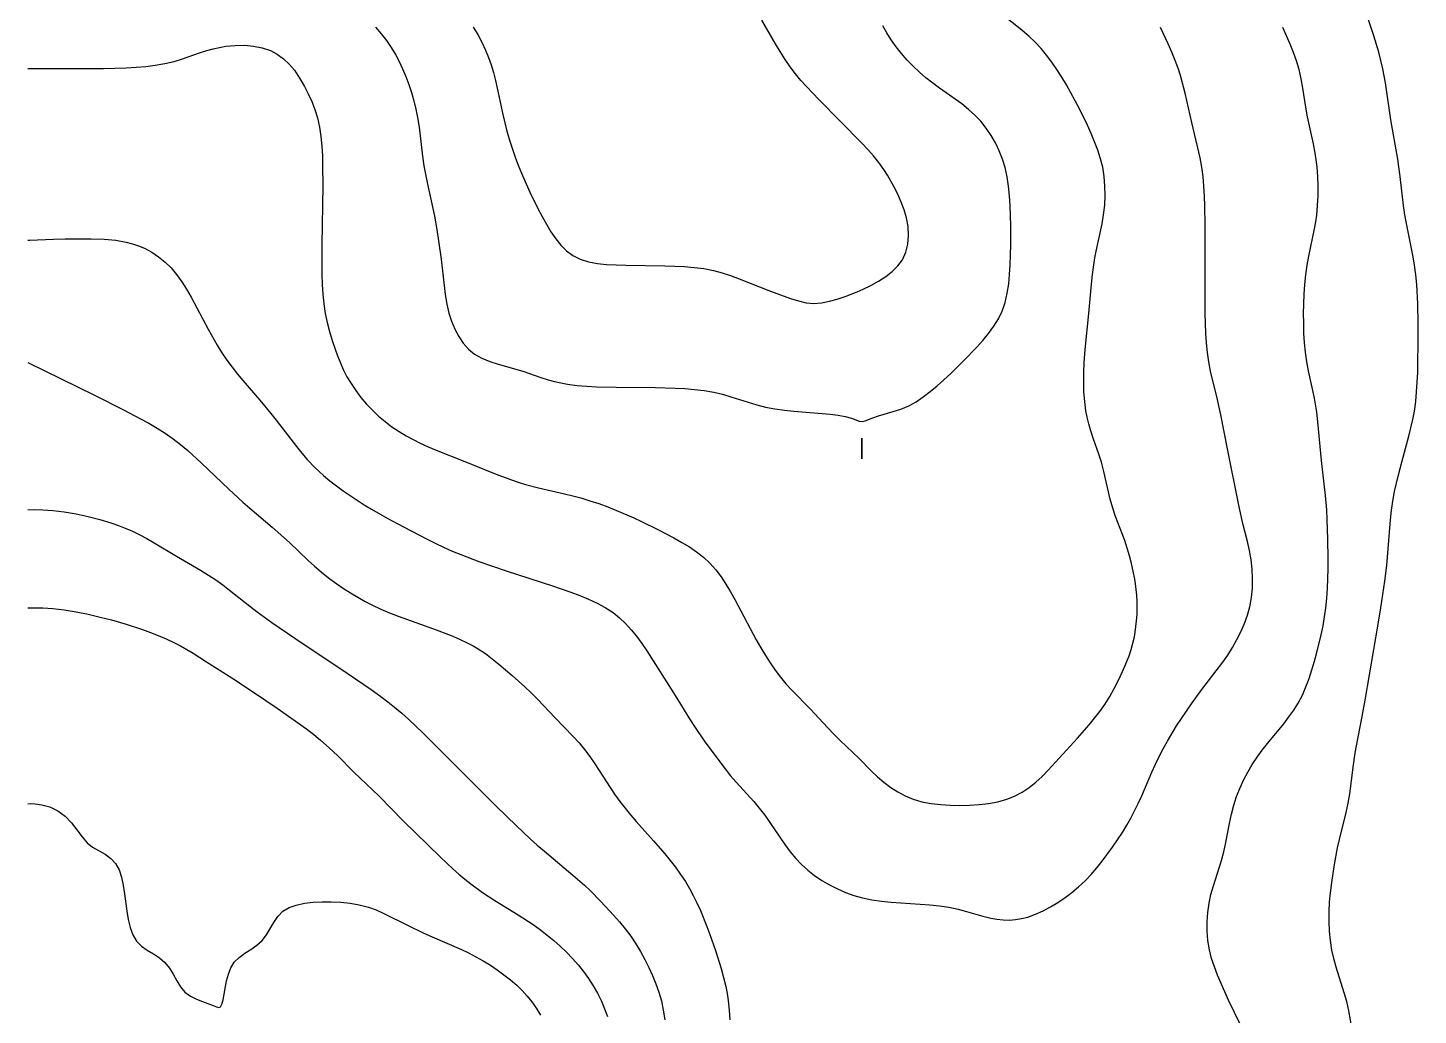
# Model space of a CAD drawing. Header units: metres. Extents: x 560466 to 562029, y 8123360 to 8125060.
# Drawn here: x 560466.3 to 560820.7, y 8123956.1 to 8124207.9 of the extents above; entities that cross this region are included whole.
import ezdxf

# ---------------------------------------------------------------- set-up
doc = ezdxf.new("R2010")
doc.units = ezdxf.units.M
doc.header["$MEASUREMENT"] = 0
doc.layers.add('Unknown_Line_Type', color=7, linetype='Continuous')

msp = doc.modelspace()

# ---------------------------------------------------------------- linework, layer by layer
at = {"layer": 'Unknown_Line_Type', "color": 18, "true_color": 0x000000}
for points in [[(560466.34, 8124197.5, 4120), (560479.01, 8124197.45, 4120), (560485.64, 8124197.49, 4120), (560491.44, 8124197.66, 4120), (560493.92, 8124197.81, 4120), (560496.39, 8124198.02, 4120), (560498.84, 8124198.32, 4120), (560501.25, 8124198.73, 4120), (560503.63, 8124199.29, 4120), (560505.73, 8124199.93, 4120), (560509.88, 8124201.39, 4120), (560511.97, 8124202.07, 4120), (560513.58, 8124202.51, 4120), (560515.2, 8124202.88, 4120), (560516.83, 8124203.15, 4120), (560519.21, 8124203.37, 4120), (560521.56, 8124203.4, 4120), (560523.87, 8124203.21, 4120), (560526.1, 8124202.77, 4120), (560528.2, 8124202.04, 4120), (560529.92, 8124201.11, 4120), (560531.51, 8124199.93, 4120), (560532.96, 8124198.56, 4120), (560534.27, 8124197.02, 4120), (560535.19, 8124195.72, 4120), (560536.03, 8124194.34, 4120), (560536.82, 8124192.92, 4120), (560537.8, 8124191, 4120), (560538.71, 8124189.03, 4120), (560539.52, 8124187.01, 4120), (560540.18, 8124184.94, 4120), (560540.7, 8124182.57, 4120), (560541.05, 8124180.14, 4120), (560541.27, 8124177.68, 4120), (560541.4, 8124175.19, 4120), (560541.47, 8124172.68, 4120), (560541.49, 8124167.64, 4120), (560541.29, 8124152.5, 4120), (560541.27, 8124147.47, 4120), (560541.31, 8124144.96, 4120), (560541.39, 8124142.46, 4120), (560541.53, 8124139.97, 4120), (560541.76, 8124137.5, 4120), (560542.11, 8124135.05, 4120), (560542.59, 8124132.73, 4120), (560543.19, 8124130.43, 4120), (560543.87, 8124128.16, 4120), (560544.63, 8124125.91, 4120), (560545.24, 8124124.23, 4120), (560545.9, 8124122.58, 4120), (560546.74, 8124120.73, 4120), (560547.68, 8124118.92, 4120), (560548.71, 8124117.17, 4120), (560549.92, 8124115.36, 4120), (560551.23, 8124113.62, 4120), (560552.64, 8124111.95, 4120), (560554.14, 8124110.36, 4120), (560555.73, 8124108.87, 4120), (560557.4, 8124107.46, 4120), (560559.15, 8124106.14, 4120), (560560.97, 8124104.91, 4120), (560562.72, 8124103.85, 4120), (560564.52, 8124102.87, 4120), (560566.36, 8124101.95, 4120), (560568.36, 8124101.05, 4120), (560570.38, 8124100.21, 4120), (560578.56, 8124096.99, 4120), (560585.03, 8124094.36, 4120), (560589.35, 8124092.69, 4120), (560591.54, 8124091.94, 4120), (560593.17, 8124091.44, 4120), (560596.47, 8124090.57, 4120), (560603.11, 8124089.07, 4120), (560605.21, 8124088.56, 4120), (560607.3, 8124088, 4120), (560609.59, 8124087.31, 4120), (560611.86, 8124086.55, 4120), (560614.11, 8124085.72, 4120), (560616.34, 8124084.84, 4120), (560620.61, 8124082.99, 4120), (560622.73, 8124082.01, 4120), (560626.9, 8124079.97, 4120), (560630.99, 8124077.82, 4120), (560632.98, 8124076.68, 4120), (560634.92, 8124075.5, 4120), (560636.78, 8124074.23, 4120), (560638.55, 8124072.87, 4120), (560640.18, 8124071.38, 4120), (560641.65, 8124069.72, 4120), (560643, 8124067.93, 4120), (560644.24, 8124066.05, 4120), (560645.41, 8124064.1, 4120), (560646.54, 8124062.09, 4120), (560651.97, 8124051.83, 4120), (560653.11, 8124049.81, 4120), (560654.29, 8124047.82, 4120), (560655.5, 8124045.94, 4120), (560656.77, 8124044.11, 4120), (560658.11, 8124042.34, 4120), (560659.52, 8124040.63, 4120), (560661.01, 8124039, 4120), (560665.68, 8124034.27, 4120), (560670.22, 8124029.38, 4120), (560671.75, 8124027.77, 4120), (560673.34, 8124026.2, 4120), (560678.17, 8124021.6, 4120), (560681.29, 8124018.47, 4120), (560682.88, 8124016.95, 4120), (560684.51, 8124015.52, 4120), (560686.24, 8124014.21, 4120), (560688.05, 8124013.05, 4120), (560689.95, 8124012.04, 4120), (560691.92, 8124011.23, 4120), (560694.2, 8124010.57, 4120), (560696.56, 8124010.13, 4120), (560698.97, 8124009.84, 4120), (560701.41, 8124009.68, 4120), (560703.87, 8124009.63, 4120), (560706.33, 8124009.68, 4120), (560708.77, 8124009.83, 4120), (560711.19, 8124010.11, 4120), (560713.55, 8124010.55, 4120), (560715.83, 8124011.21, 4120), (560717.81, 8124012.02, 4120), (560719.7, 8124013.03, 4120), (560721.51, 8124014.21, 4120), (560723.22, 8124015.54, 4120), (560724.85, 8124017, 4120), (560726.4, 8124018.57, 4120), (560733.87, 8124026.8, 4120), (560736.79, 8124030.14, 4120), (560738.19, 8124031.84, 4120), (560739.54, 8124033.57, 4120), (560740.8, 8124035.36, 4120), (560742.05, 8124037.38, 4120), (560743.21, 8124039.46, 4120), (560744.29, 8124041.57, 4120), (560745.3, 8124043.72, 4120), (560746.19, 8124045.72, 4120), (560746.99, 8124047.75, 4120), (560747.51, 8124049.34, 4120), (560747.96, 8124050.96, 4120), (560748.32, 8124052.6, 4120), (560748.53, 8124053.8, 4120), (560748.89, 8124056.64, 4120), (560749.01, 8124058.29, 4120), (560749.06, 8124059.94, 4120), (560749.02, 8124061.6, 4120), (560748.92, 8124063.25, 4120), (560748.61, 8124066.12, 4120), (560748.43, 8124067.34, 4120), (560748.06, 8124069.34, 4120), (560747.61, 8124071.32, 4120), (560747.09, 8124073.28, 4120), (560746.5, 8124075.23, 4120), (560745.86, 8124077.14, 4120), (560743.5, 8124083.31, 4120), (560742.8, 8124085.37, 4120), (560742.16, 8124087.7, 4120), (560740.57, 8124094.77, 4120), (560739.95, 8124097.1, 4120), (560739.29, 8124099.16, 4120), (560737.83, 8124103.26, 4120), (560737.15, 8124105.33, 4120), (560736.7, 8124106.94, 4120), (560736.31, 8124108.56, 4120), (560736, 8124110.2, 4120), (560735.68, 8124112.61, 4120), (560735.49, 8124115.05, 4120), (560735.41, 8124117.5, 4120), (560735.42, 8124119.97, 4120), (560735.53, 8124122.44, 4120), (560735.82, 8124125.83, 4120), (560736.75, 8124135.03, 4120), (560737.41, 8124142.48, 4120), (560737.67, 8124144.95, 4120), (560737.99, 8124147.41, 4120), (560738.28, 8124149.18, 4120), (560738.61, 8124150.95, 4120), (560740.11, 8124157.9, 4120), (560740.5, 8124160.22, 4120), (560740.77, 8124162.64, 4120), (560740.88, 8124165.07, 4120), (560740.84, 8124167.5, 4120), (560740.64, 8124169.91, 4120), (560740.25, 8124172.29, 4120), (560739.7, 8124174.48, 4120), (560739, 8124176.64, 4120), (560738.19, 8124178.77, 4120), (560737.3, 8124180.89, 4120), (560736.35, 8124183, 4120), (560734.31, 8124187.17, 4120), (560732.14, 8124191.29, 4120), (560731, 8124193.31, 4120), (560729.82, 8124195.3, 4120), (560728.58, 8124197.25, 4120), (560727.31, 8124199.09, 4120), (560725.96, 8124200.86, 4120), (560724.54, 8124202.57, 4120), (560723.03, 8124204.19, 4120), (560721.43, 8124205.72, 4120), (560719.74, 8124207.18, 4120), (560712.78, 8124212.8, 4120)], [(560804.29, 8123950.09, 4135), (560802.95, 8123957.29, 4135), (560802.43, 8123959.67, 4135), (560801.83, 8123961.86, 4135), (560799.79, 8123968.38, 4135), (560799.17, 8123970.56, 4135), (560798.66, 8123972.76, 4135), (560798.27, 8123975.16, 4135), (560798.03, 8123977.58, 4135), (560797.93, 8123980.03, 4135), (560797.93, 8123982.48, 4135), (560798.05, 8123984.94, 4135), (560798.2, 8123986.62, 4135), (560798.61, 8123990, 4135), (560799.3, 8123994.58, 4135), (560800.13, 8123998.81, 4135), (560800.6, 8124000.92, 4135), (560802.31, 8124007.85, 4135), (560802.81, 8124010.17, 4135), (560803.22, 8124012.6, 4135), (560804.15, 8124019.95, 4135), (560804.49, 8124022.41, 4135), (560804.82, 8124024.38, 4135), (560806.34, 8124032.28, 4135), (560807.1, 8124036.46, 4135), (560810.46, 8124055.84, 4135), (560811.16, 8124060.03, 4135), (560812.13, 8124066.75, 4135), (560812.62, 8124070.76, 4135), (560813, 8124075.02, 4135), (560813.59, 8124082.46, 4135), (560813.86, 8124084.92, 4135), (560814.27, 8124087.67, 4135), (560814.65, 8124089.64, 4135), (560815.54, 8124093.56, 4135), (560816.55, 8124097.46, 4135), (560818.27, 8124103.78, 4135), (560818.8, 8124105.89, 4135), (560819.28, 8124108.01, 4135), (560819.68, 8124110.15, 4135), (560820.02, 8124112.59, 4135), (560820.26, 8124115.06, 4135), (560820.42, 8124117.53, 4135), (560820.53, 8124120.02, 4135), (560820.59, 8124122.51, 4135), (560820.65, 8124127.5, 4135), (560820.63, 8124132.49, 4135), (560820.52, 8124137.48, 4135), (560820.27, 8124142.44, 4135), (560820.05, 8124144.91, 4135), (560819.75, 8124147.36, 4135), (560819.39, 8124149.5, 4135), (560817.64, 8124158.01, 4135), (560817.26, 8124160.14, 4135), (560816.9, 8124162.59, 4135), (560816.07, 8124169.97, 4135), (560815.75, 8124172.42, 4135), (560815.45, 8124174.41, 4135), (560813.71, 8124184.41, 4135), (560812.33, 8124193.87, 4135), (560811.66, 8124197.4, 4135), (560811.16, 8124199.52, 4135), (560810.6, 8124201.63, 4135), (560809.35, 8124205.82, 4135), (560807.45, 8124211.43, 4135)], [(560466.34, 8124153.75, 4125), (560466.8, 8124153.72, 4125), (560472.86, 8124153.97, 4125), (560475.89, 8124154.06, 4125), (560479.17, 8124154.1, 4125), (560482.52, 8124154.08, 4125), (560485.78, 8124153.95, 4125), (560488.8, 8124153.68, 4125), (560491.4, 8124153.23, 4125), (560492.99, 8124152.81, 4125), (560494.54, 8124152.28, 4125), (560496.04, 8124151.65, 4125), (560497.91, 8124150.65, 4125), (560499.67, 8124149.47, 4125), (560501.33, 8124148.14, 4125), (560502.85, 8124146.65, 4125), (560504.27, 8124144.95, 4125), (560505.57, 8124143.12, 4125), (560506.78, 8124141.2, 4125), (560507.94, 8124139.21, 4125), (560512.34, 8124131.04, 4125), (560514.61, 8124126.99, 4125), (560515.82, 8124125.01, 4125), (560517.1, 8124123.09, 4125), (560518.39, 8124121.32, 4125), (560519.75, 8124119.6, 4125), (560521.15, 8124117.91, 4125), (560525.46, 8124112.92, 4125), (560528.3, 8124109.55, 4125), (560529.63, 8124107.87, 4125), (560534.85, 8124101.1, 4125), (560536.19, 8124099.45, 4125), (560537.57, 8124097.84, 4125), (560539.58, 8124095.72, 4125), (560540.63, 8124094.71, 4125), (560541.72, 8124093.73, 4125), (560543.35, 8124092.37, 4125), (560545.02, 8124091.06, 4125), (560546.74, 8124089.81, 4125), (560548.49, 8124088.59, 4125), (560552.07, 8124086.25, 4125), (560553.9, 8124085.14, 4125), (560557.94, 8124082.85, 4125), (560562.04, 8124080.65, 4125), (560568.13, 8124077.46, 4125), (560570.11, 8124076.46, 4125), (560572.28, 8124075.44, 4125), (560574.48, 8124074.48, 4125), (560576.7, 8124073.57, 4125), (560581.25, 8124071.84, 4125), (560588.28, 8124069.44, 4125), (560600.05, 8124065.6, 4125), (560604.7, 8124063.98, 4125), (560606.99, 8124063.12, 4125), (560609.23, 8124062.2, 4125), (560611.41, 8124061.19, 4125), (560613.5, 8124060.07, 4125), (560615.47, 8124058.78, 4125), (560617.12, 8124057.46, 4125), (560618.65, 8124055.99, 4125), (560620.09, 8124054.41, 4125), (560621.44, 8124052.73, 4125), (560622.78, 8124050.89, 4125), (560624.05, 8124048.99, 4125), (560631.34, 8124037.65, 4125), (560634.99, 8124031.7, 4125), (560636.23, 8124029.74, 4125), (560638.73, 8124026.08, 4125), (560642.67, 8124020.71, 4125), (560645.42, 8124017.2, 4125), (560646.86, 8124015.51, 4125), (560651.32, 8124010.64, 4125), (560652.74, 8124008.96, 4125), (560654.13, 8124007.16, 4125), (560655.44, 8124005.3, 4125), (560659.29, 8123999.62, 4125), (560660.65, 8123997.79, 4125), (560662.04, 8123996.12, 4125), (560663.52, 8123994.55, 4125), (560665.12, 8123993.1, 4125), (560666.83, 8123991.77, 4125), (560668.7, 8123990.51, 4125), (560670.65, 8123989.38, 4125), (560672.67, 8123988.35, 4125), (560674.75, 8123987.44, 4125), (560676.87, 8123986.66, 4125), (560679.04, 8123986.02, 4125), (560681.43, 8123985.53, 4125), (560683.86, 8123985.18, 4125), (560686.32, 8123984.94, 4125), (560696.22, 8123984.24, 4125), (560698.67, 8123983.98, 4125), (560701.08, 8123983.64, 4125), (560703.46, 8123983.17, 4125), (560705.55, 8123982.61, 4125), (560709.67, 8123981.4, 4125), (560711.73, 8123980.88, 4125), (560713.3, 8123980.6, 4125), (560714.89, 8123980.43, 4125), (560716.47, 8123980.39, 4125), (560718.04, 8123980.5, 4125), (560719.6, 8123980.76, 4125), (560721.15, 8123981.15, 4125), (560723.13, 8123981.86, 4125), (560725.07, 8123982.74, 4125), (560726.97, 8123983.77, 4125), (560728.84, 8123984.9, 4125), (560730.66, 8123986.14, 4125), (560732.43, 8123987.46, 4125), (560734.13, 8123988.87, 4125), (560735.76, 8123990.37, 4125), (560737.29, 8123991.98, 4125), (560738.74, 8123993.67, 4125), (560740.14, 8123995.42, 4125), (560742.79, 8123999.01, 4125), (560744.06, 8124000.84, 4125), (560745.28, 8124002.69, 4125), (560746.43, 8124004.58, 4125), (560747.45, 8124006.38, 4125), (560748.4, 8124008.22, 4125), (560749.3, 8124010.08, 4125), (560750.2, 8124012.08, 4125), (560752.78, 8124018.13, 4125), (560753.67, 8124020.12, 4125), (560754.61, 8124022.1, 4125), (560755.65, 8124024.08, 4125), (560756.76, 8124026.04, 4125), (560759.1, 8124029.87, 4125), (560760.33, 8124031.76, 4125), (560762.87, 8124035.49, 4125), (560765.51, 8124039.14, 4125), (560770.87, 8124046.17, 4125), (560772.12, 8124047.95, 4125), (560773.35, 8124049.89, 4125), (560774.47, 8124051.88, 4125), (560775.48, 8124053.91, 4125), (560776.38, 8124055.99, 4125), (560777.14, 8124058.1, 4125), (560777.74, 8124060.26, 4125), (560778.16, 8124062.62, 4125), (560778.39, 8124065.01, 4125), (560778.44, 8124067.43, 4125), (560778.33, 8124069.85, 4125), (560778.06, 8124072.27, 4125), (560777.65, 8124074.59, 4125), (560777.13, 8124076.9, 4125), (560775.99, 8124081.52, 4125), (560775.03, 8124085.74, 4125), (560772.05, 8124100.5, 4125), (560770.34, 8124109.21, 4125), (560769.4, 8124113.42, 4125), (560767.74, 8124120.35, 4125), (560767.29, 8124122.68, 4125), (560766.94, 8124125.11, 4125), (560766.71, 8124127.57, 4125), (560766.55, 8124130.04, 4125), (560766.38, 8124135.01, 4125), (560766.34, 8124140, 4125), (560766.38, 8124157.51, 4125), (560766.3, 8124162.49, 4125), (560766.2, 8124164.98, 4125), (560766.05, 8124167.45, 4125), (560765.83, 8124169.91, 4125), (560765.5, 8124172.35, 4125), (560765.06, 8124174.68, 4125), (560762.93, 8124183.71, 4125), (560761.25, 8124191.23, 4125), (560760.53, 8124194.08, 4125), (560760.06, 8124195.71, 4125), (560759.53, 8124197.33, 4125), (560758.74, 8124199.5, 4125), (560757.87, 8124201.64, 4125), (560756.94, 8124203.76, 4125), (560754.96, 8124207.96, 4125)], [(560554.97, 8124207.98, 4115), (560556.4, 8124206.34, 4115), (560557.74, 8124204.61, 4115), (560558.97, 8124202.82, 4115), (560560.02, 8124201.07, 4115), (560560.98, 8124199.28, 4115), (560561.86, 8124197.44, 4115), (560562.69, 8124195.43, 4115), (560563.44, 8124193.4, 4115), (560564.12, 8124191.33, 4115), (560564.72, 8124189.24, 4115), (560565.25, 8124187.12, 4115), (560565.69, 8124184.99, 4115), (560566.07, 8124182.54, 4115), (560566.95, 8124175.14, 4115), (560567.3, 8124172.68, 4115), (560567.68, 8124170.53, 4115), (560568.12, 8124168.38, 4115), (560569.98, 8124159.81, 4115), (560570.59, 8124156.48, 4115), (560571.03, 8124153.57, 4115), (560571.66, 8124148.92, 4115), (560572.7, 8124139.83, 4115), (560573.09, 8124137.44, 4115), (560573.63, 8124135.11, 4115), (560574.31, 8124133.03, 4115), (560575.16, 8124131.05, 4115), (560576.16, 8124129.18, 4115), (560577.31, 8124127.46, 4115), (560578.63, 8124125.94, 4115), (560580.14, 8124124.66, 4115), (560582, 8124123.61, 4115), (560584.04, 8124122.8, 4115), (560586.21, 8124122.14, 4115), (560590.71, 8124120.87, 4115), (560592.75, 8124120.2, 4115), (560596.86, 8124118.78, 4115), (560598.95, 8124118.12, 4115), (560600.57, 8124117.68, 4115), (560602.21, 8124117.31, 4115), (560603.87, 8124117.01, 4115), (560606.32, 8124116.68, 4115), (560608.79, 8124116.47, 4115), (560611.27, 8124116.33, 4115), (560616.28, 8124116.21, 4115), (560626.32, 8124116.14, 4115), (560631.31, 8124116.02, 4115), (560633.79, 8124115.89, 4115), (560636.26, 8124115.69, 4115), (560638.7, 8124115.39, 4115), (560641.12, 8124114.96, 4115), (560643.34, 8124114.42, 4115), (560645.53, 8124113.78, 4115), (560649.9, 8124112.4, 4115), (560652.1, 8124111.75, 4115), (560654.31, 8124111.19, 4115), (560656.71, 8124110.73, 4115), (560659.13, 8124110.39, 4115), (560661.54, 8124110.13, 4115), (560670.78, 8124109.34, 4115), (560672.82, 8124109.09, 4115), (560674.66, 8124108.77, 4115), (560676.22, 8124108.36, 4115), (560678.16, 8124107.61, 4115), (560678.96, 8124107.46, 4115), (560679.76, 8124107.63, 4115), (560681.65, 8124108.46, 4115), (560683.16, 8124108.97, 4115), (560686.83, 8124110.02, 4115), (560688.83, 8124110.67, 4115), (560690.84, 8124111.51, 4115), (560692.69, 8124112.54, 4115), (560694.51, 8124113.76, 4115), (560696.3, 8124115.12, 4115), (560698.06, 8124116.58, 4115), (560699.81, 8124118.12, 4115), (560701.53, 8124119.71, 4115), (560704.91, 8124123.01, 4115), (560708.15, 8124126.41, 4115), (560709.7, 8124128.16, 4115), (560711.16, 8124129.94, 4115), (560712.5, 8124131.77, 4115), (560713.69, 8124133.67, 4115), (560714.67, 8124135.65, 4115), (560715.42, 8124137.87, 4115), (560715.94, 8124140.18, 4115), (560716.3, 8124142.57, 4115), (560716.53, 8124145, 4115), (560716.68, 8124147.47, 4115), (560716.77, 8124149.96, 4115), (560716.81, 8124152.46, 4115), (560716.81, 8124157.49, 4115), (560716.66, 8124162.5, 4115), (560716.5, 8124164.99, 4115), (560716.26, 8124167.45, 4115), (560715.91, 8124169.87, 4115), (560715.39, 8124172.24, 4115), (560714.72, 8124174.39, 4115), (560713.88, 8124176.47, 4115), (560712.91, 8124178.5, 4115), (560711.8, 8124180.44, 4115), (560710.56, 8124182.3, 4115), (560709.18, 8124184.05, 4115), (560707.7, 8124185.6, 4115), (560706.1, 8124187.04, 4115), (560704.32, 8124188.44, 4115), (560698.7, 8124192.44, 4115), (560696.93, 8124193.76, 4115), (560695.2, 8124195.13, 4115), (560693.53, 8124196.57, 4115), (560691.93, 8124198.07, 4115), (560690.41, 8124199.65, 4115), (560688.98, 8124201.31, 4115), (560687.63, 8124203.03, 4115), (560686.37, 8124204.82, 4115), (560685.28, 8124206.55, 4115), (560684.27, 8124208.33, 4115)], [(560579.87, 8124208.04, 4110), (560581.02, 8124206.14, 4110), (560582.07, 8124204.2, 4110), (560583.01, 8124202.19, 4110), (560583.76, 8124200.31, 4110), (560584.42, 8124198.39, 4110), (560585, 8124196.43, 4110), (560585.52, 8124194.45, 4110), (560585.98, 8124192.46, 4110), (560587.38, 8124185.76, 4110), (560587.87, 8124183.64, 4110), (560588.41, 8124181.53, 4110), (560589.08, 8124179.22, 4110), (560589.83, 8124176.93, 4110), (560590.64, 8124174.66, 4110), (560591.5, 8124172.4, 4110), (560592.4, 8124170.24, 4110), (560594.31, 8124165.97, 4110), (560596.34, 8124161.8, 4110), (560597.4, 8124159.76, 4110), (560598.5, 8124157.78, 4110), (560599.65, 8124155.88, 4110), (560600.87, 8124154.08, 4110), (560602.18, 8124152.43, 4110), (560603.61, 8124150.97, 4110), (560605.2, 8124149.78, 4110), (560607.13, 8124148.85, 4110), (560609.25, 8124148.22, 4110), (560611.5, 8124147.81, 4110), (560613.84, 8124147.55, 4110), (560616.25, 8124147.4, 4110), (560618.7, 8124147.32, 4110), (560628.7, 8124147.2, 4110), (560631.21, 8124147.12, 4110), (560633.7, 8124147, 4110), (560636.18, 8124146.79, 4110), (560638.63, 8124146.48, 4110), (560641.04, 8124146.01, 4110), (560643.26, 8124145.42, 4110), (560645.44, 8124144.7, 4110), (560647.6, 8124143.89, 4110), (560655.6, 8124140.7, 4110), (560660.73, 8124138.83, 4110), (560662.72, 8124138.22, 4110), (560664.7, 8124137.78, 4110), (560666.67, 8124137.6, 4110), (560668.64, 8124137.73, 4110), (560670.62, 8124138.13, 4110), (560672.61, 8124138.7, 4110), (560674.61, 8124139.39, 4110), (560677.68, 8124140.57, 4110), (560679.19, 8124141.23, 4110), (560681.2, 8124142.2, 4110), (560683.14, 8124143.28, 4110), (560684.96, 8124144.45, 4110), (560686.62, 8124145.74, 4110), (560688.07, 8124147.15, 4110), (560689.23, 8124148.74, 4110), (560690.08, 8124150.65, 4110), (560690.57, 8124152.74, 4110), (560690.76, 8124154.93, 4110), (560690.66, 8124157.17, 4110), (560690.28, 8124159.43, 4110), (560689.69, 8124161.45, 4110), (560688.91, 8124163.44, 4110), (560688.01, 8124165.41, 4110), (560687.02, 8124167.37, 4110), (560685.4, 8124170.31, 4110), (560684.5, 8124171.73, 4110), (560683.23, 8124173.5, 4110), (560681.86, 8124175.21, 4110), (560680.41, 8124176.86, 4110), (560678.9, 8124178.48, 4110), (560667.94, 8124189.6, 4110), (560664.86, 8124192.79, 4110), (560663.37, 8124194.44, 4110), (560661.96, 8124196.15, 4110), (560660.62, 8124197.91, 4110), (560659.31, 8124199.82, 4110), (560658.07, 8124201.78, 4110), (560656.87, 8124203.76, 4110), (560653.43, 8124209.83, 4110)], [(560775.38, 8123953.68, 4130), (560772.35, 8123959.98, 4130), (560770.42, 8123964.2, 4130), (560769.53, 8123966.32, 4130), (560768.71, 8123968.45, 4130), (560768, 8123970.6, 4130), (560767.45, 8123972.78, 4130), (560767.06, 8123975.15, 4130), (560766.87, 8123977.55, 4130), (560766.85, 8123979.95, 4130), (560767.01, 8123982.35, 4130), (560767.35, 8123984.73, 4130), (560767.84, 8123986.93, 4130), (560768.45, 8123989.11, 4130), (560770.5, 8123995.62, 4130), (560771.1, 8123997.82, 4130), (560771.64, 8124000.2, 4130), (560772.55, 8124004.99, 4130), (560773.05, 8124007.37, 4130), (560773.65, 8124009.72, 4130), (560774.37, 8124011.87, 4130), (560775.21, 8124013.97, 4130), (560776.16, 8124016.04, 4130), (560777.22, 8124018.06, 4130), (560778.37, 8124020.03, 4130), (560779.62, 8124021.94, 4130), (560780.89, 8124023.7, 4130), (560782.24, 8124025.41, 4130), (560786.39, 8124030.46, 4130), (560787.71, 8124032.17, 4130), (560788.96, 8124033.92, 4130), (560790.1, 8124035.73, 4130), (560791.14, 8124037.74, 4130), (560792.05, 8124039.83, 4130), (560792.86, 8124041.97, 4130), (560793.58, 8124044.15, 4130), (560794.25, 8124046.37, 4130), (560794.86, 8124048.61, 4130), (560795.94, 8124053.14, 4130), (560796.4, 8124055.42, 4130), (560796.8, 8124057.71, 4130), (560797.13, 8124060.02, 4130), (560797.38, 8124062.49, 4130), (560797.54, 8124064.98, 4130), (560797.7, 8124069.97, 4130), (560797.71, 8124072.47, 4130), (560797.66, 8124077.47, 4130), (560797.48, 8124082.46, 4130), (560797.33, 8124084.95, 4130), (560797, 8124088.66, 4130), (560796, 8124097.54, 4130), (560795.1, 8124107.43, 4130), (560794.79, 8124109.89, 4130), (560794.19, 8124113.42, 4130), (560792.68, 8124120.37, 4130), (560792.25, 8124122.69, 4130), (560791.92, 8124125.13, 4130), (560791.69, 8124127.58, 4130), (560791.55, 8124130.05, 4130), (560791.47, 8124132.53, 4130), (560791.45, 8124135, 4130), (560791.49, 8124137.48, 4130), (560791.58, 8124139.96, 4130), (560791.74, 8124142.43, 4130), (560791.98, 8124144.88, 4130), (560792.32, 8124147.32, 4130), (560792.76, 8124149.65, 4130), (560794.26, 8124156.6, 4130), (560794.56, 8124158.36, 4130), (560794.8, 8124160.12, 4130), (560795.03, 8124162.58, 4130), (560795.15, 8124165.04, 4130), (560795.17, 8124167.5, 4130), (560795.09, 8124169.96, 4130), (560794.89, 8124172.41, 4130), (560794.67, 8124174.18, 4130), (560794.39, 8124175.94, 4130), (560793.94, 8124178.26, 4130), (560792.45, 8124185.19, 4130), (560792.03, 8124187.61, 4130), (560791.27, 8124192.46, 4130), (560790.83, 8124194.86, 4130), (560790.29, 8124197.24, 4130), (560789.64, 8124199.42, 4130), (560788.88, 8124201.58, 4130), (560788.03, 8124203.71, 4130), (560786.18, 8124207.94, 4130)], [(560466.34, 8124122.5, 4130), (560483.3, 8124114.2, 4130), (560490.7, 8124110.5, 4130), (560495.06, 8124108.21, 4130), (560497.2, 8124107.03, 4130), (560499.31, 8124105.79, 4130), (560501.37, 8124104.49, 4130), (560503.38, 8124103.1, 4130), (560505.26, 8124101.65, 4130), (560507.09, 8124100.11, 4130), (560510.64, 8124096.9, 4130), (560517.59, 8124090.24, 4130), (560521.1, 8124086.96, 4130), (560522.89, 8124085.36, 4130), (560528.6, 8124080.52, 4130), (560531.55, 8124077.93, 4130), (560533, 8124076.61, 4130), (560537.8, 8124072.06, 4130), (560539.42, 8124070.58, 4130), (560541.67, 8124068.69, 4130), (560543.35, 8124067.39, 4130), (560545.07, 8124066.14, 4130), (560546.83, 8124064.93, 4130), (560548.61, 8124063.78, 4130), (560550.43, 8124062.68, 4130), (560552.28, 8124061.64, 4130), (560554.17, 8124060.66, 4130), (560556.33, 8124059.67, 4130), (560558.52, 8124058.75, 4130), (560560.75, 8124057.89, 4130), (560569.74, 8124054.65, 4130), (560574.19, 8124052.95, 4130), (560576.37, 8124052.02, 4130), (560578.49, 8124051, 4130), (560579.83, 8124050.28, 4130), (560581.14, 8124049.51, 4130), (560582.96, 8124048.32, 4130), (560584.71, 8124047.03, 4130), (560586.41, 8124045.65, 4130), (560589.74, 8124042.78, 4130), (560593.03, 8124039.84, 4130), (560594.63, 8124038.31, 4130), (560596.19, 8124036.75, 4130), (560600.76, 8124031.94, 4130), (560605.35, 8124027.19, 4130), (560606.82, 8124025.56, 4130), (560608.22, 8124023.86, 4130), (560609.54, 8124022.11, 4130), (560610.85, 8124020.22, 4130), (560615.86, 8124012.49, 4130), (560617.2, 8124010.62, 4130), (560618.53, 8124008.88, 4130), (560619.92, 8124007.19, 4130), (560621.36, 8124005.53, 4130), (560625.77, 8124000.62, 4130), (560628.66, 8123997.31, 4130), (560630.05, 8123995.59, 4130), (560631.4, 8123993.84, 4130), (560632.68, 8123992.05, 4130), (560633.9, 8123990.22, 4130), (560634.95, 8123988.46, 4130), (560635.93, 8123986.66, 4130), (560636.84, 8123984.82, 4130), (560637.73, 8123982.83, 4130), (560639.36, 8123978.78, 4130), (560640.12, 8123976.73, 4130), (560641.56, 8123972.6, 4130), (560643.01, 8123968.04, 4130), (560643.64, 8123965.74, 4130), (560644.19, 8123963.42, 4130), (560644.52, 8123961.66, 4130), (560644.78, 8123959.88, 4130), (560645.04, 8123957.41, 4130), (560645.21, 8123954.93, 4130)], [(560678.84, 8124103.24, 4115), (560678.84, 8124098.01, 4115), (560678.84, 8124103.24, 4115)], [(560466.34, 8124085, 4135), (560468.15, 8124085.04, 4135), (560470.18, 8124084.98, 4135), (560472.73, 8124084.82, 4135), (560475.65, 8124084.48, 4135), (560478.66, 8124083.98, 4135), (560481.73, 8124083.3, 4135), (560484.73, 8124082.51, 4135), (560487.54, 8124081.66, 4135), (560489.46, 8124081, 4135), (560491.16, 8124080.33, 4135), (560493.02, 8124079.5, 4135), (560494.85, 8124078.6, 4135), (560496.66, 8124077.64, 4135), (560498.56, 8124076.55, 4135), (560504.2, 8124073.14, 4135), (560510.38, 8124069.59, 4135), (560512.4, 8124068.35, 4135), (560514.23, 8124067.12, 4135), (560516.02, 8124065.83, 4135), (560517.76, 8124064.5, 4135), (560522.92, 8124060.41, 4135), (560524.78, 8124059, 4135), (560528.57, 8124056.25, 4135), (560534.36, 8124052.26, 4135), (560548.02, 8124043.13, 4135), (560553.83, 8124039.18, 4135), (560556.34, 8124037.39, 4135), (560558.1, 8124036.05, 4135), (560559.82, 8124034.66, 4135), (560561.64, 8124033.1, 4135), (560563.42, 8124031.49, 4135), (560566.92, 8124028.19, 4135), (560572.06, 8124023.11, 4135), (560585.7, 8124009.47, 4135), (560590.87, 8124004.41, 4135), (560594.38, 8124001.12, 4135), (560596.17, 8123999.5, 4135), (560597.98, 8123997.92, 4135), (560605.26, 8123991.88, 4135), (560608.19, 8123989.26, 4135), (560609.61, 8123987.9, 4135), (560612.37, 8123985.1, 4135), (560615.58, 8123981.67, 4135), (560617.12, 8123979.92, 4135), (560618.61, 8123978.12, 4135), (560620, 8123976.26, 4135), (560621.28, 8123974.35, 4135), (560622.47, 8123972.39, 4135), (560623.57, 8123970.38, 4135), (560624.6, 8123968.33, 4135), (560625.55, 8123966.25, 4135), (560626.41, 8123964.13, 4135), (560627.17, 8123961.98, 4135), (560627.79, 8123959.8, 4135), (560628.29, 8123957.41, 4135), (560628.66, 8123954.98, 4135)], [(560466.34, 8124060, 4140), (560468.15, 8124060.03, 4140), (560470.17, 8124059.97, 4140), (560472.72, 8124059.79, 4140), (560475.64, 8124059.47, 4140), (560478.66, 8124058.99, 4140), (560481.75, 8124058.36, 4140), (560484.79, 8124057.65, 4140), (560487.65, 8124056.9, 4140), (560491.39, 8124055.83, 4140), (560495.53, 8124054.45, 4140), (560497.58, 8124053.7, 4140), (560499.6, 8124052.9, 4140), (560501.6, 8124052.05, 4140), (560503.57, 8124051.12, 4140), (560505.22, 8124050.27, 4140), (560508.46, 8124048.41, 4140), (560511.92, 8124046.25, 4140), (560518.33, 8124042.14, 4140), (560524.12, 8124038.32, 4140), (560529.87, 8124034.45, 4140), (560533.66, 8124031.82, 4140), (560537.38, 8124029.12, 4140), (560539.2, 8124027.72, 4140), (560540.97, 8124026.27, 4140), (560543.17, 8124024.34, 4140), (560545.26, 8124022.31, 4140), (560549.42, 8124018.08, 4140), (560555.84, 8124011.96, 4140), (560562.03, 8124005.68, 4140), (560571.5, 8123996.41, 4140), (560574.7, 8123993.37, 4140), (560576.17, 8123992.08, 4140), (560577.68, 8123990.82, 4140), (560579.22, 8123989.62, 4140), (560582.25, 8123987.43, 4140), (560585.38, 8123985.37, 4140), (560591.32, 8123981.7, 4140), (560595.11, 8123979.23, 4140), (560596.95, 8123977.92, 4140), (560598.7, 8123976.58, 4140), (560600.4, 8123975.18, 4140), (560602.04, 8123973.73, 4140), (560603.63, 8123972.21, 4140), (560605.14, 8123970.63, 4140), (560606.58, 8123968.98, 4140), (560607.95, 8123967.28, 4140), (560609.23, 8123965.52, 4140), (560610.44, 8123963.65, 4140), (560611.54, 8123961.72, 4140), (560612.52, 8123959.73, 4140), (560613.34, 8123957.78, 4140), (560614.06, 8123955.79, 4140)], [(560466.34, 8124010, 4145), (560466.92, 8124010.1, 4145), (560468.2, 8124010.05, 4145), (560469.96, 8124009.79, 4145), (560471.97, 8124009.23, 4145), (560474, 8124008.28, 4145), (560475.83, 8124006.89, 4145), (560477.44, 8124005.17, 4145), (560480.2, 8124001.57, 4145), (560481.47, 8124000.12, 4145), (560482.87, 8123999.02, 4145), (560486.02, 8123997.16, 4145), (560487.49, 8123996.13, 4145), (560488.72, 8123994.85, 4145), (560489.61, 8123993.24, 4145), (560490.24, 8123991.36, 4145), (560490.68, 8123989.29, 4145), (560491.01, 8123987.11, 4145), (560491.59, 8123982.67, 4145), (560491.95, 8123980.51, 4145), (560492.43, 8123978.47, 4145), (560493.1, 8123976.62, 4145), (560494.04, 8123975.03, 4145), (560495.31, 8123973.76, 4145), (560496.8, 8123972.72, 4145), (560498.38, 8123971.75, 4145), (560499.92, 8123970.75, 4145), (560501.3, 8123969.58, 4145), (560502.43, 8123968.16, 4145), (560503.39, 8123966.57, 4145), (560504.29, 8123964.94, 4145), (560505.25, 8123963.39, 4145), (560506.38, 8123962.04, 4145), (560507.76, 8123961, 4145), (560509.3, 8123960.22, 4145), (560510.86, 8123959.6, 4145), (560513.6, 8123958.64, 4145), (560514.39, 8123958.31, 4145), (560514.98, 8123958.14, 4145), (560515.43, 8123958.28, 4145), (560515.81, 8123958.96, 4145), (560516.11, 8123960.08, 4145), (560517.01, 8123964.86, 4145), (560517.47, 8123966.57, 4145), (560518.09, 8123968.19, 4145), (560518.95, 8123969.62, 4145), (560520.19, 8123970.88, 4145), (560521.64, 8123971.94, 4145), (560523.19, 8123972.93, 4145), (560524.7, 8123973.96, 4145), (560526.06, 8123975.15, 4145), (560527.17, 8123976.59, 4145), (560529.06, 8123979.8, 4145), (560530.08, 8123981.32, 4145), (560531.33, 8123982.62, 4145), (560532.91, 8123983.57, 4145), (560534.77, 8123984.23, 4145), (560536.83, 8123984.67, 4145), (560539.03, 8123984.94, 4145), (560541.33, 8123985.07, 4145), (560543.68, 8123985.07, 4145), (560546.07, 8123984.96, 4145), (560548.45, 8123984.71, 4145), (560550.82, 8123984.3, 4145), (560553.13, 8123983.7, 4145), (560555.14, 8123982.96, 4145), (560557.11, 8123982.09, 4145), (560563.09, 8123979.09, 4145), (560567.29, 8123977.07, 4145), (560569.42, 8123976.11, 4145), (560576.85, 8123972.92, 4145), (560578.66, 8123972.05, 4145), (560580.55, 8123971.06, 4145), (560582.4, 8123970, 4145), (560584.21, 8123968.87, 4145), (560585.97, 8123967.69, 4145), (560587.69, 8123966.45, 4145), (560589.35, 8123965.14, 4145), (560590.93, 8123963.76, 4145), (560592.3, 8123962.42, 4145), (560593.6, 8123961, 4145), (560594.8, 8123959.51, 4145), (560595.96, 8123957.86, 4145), (560597.03, 8123956.14, 4145)]]:
    msp.add_polyline3d(points, dxfattribs=at)

doc.saveas('drawing.dxf')
